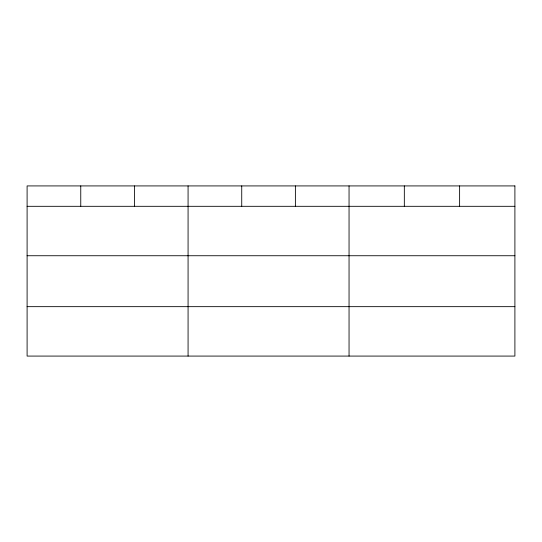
<?xml version="1.0" encoding="UTF-8"?>
<svg xmlns="http://www.w3.org/2000/svg" width="542" height="542" viewBox="0 0 542 542"><rect width="100%" height="100%" fill="white"/><g stroke="black" fill="none" stroke-linecap="round" stroke-linejoin="round"><path stroke-width="0.81" d="M27.1 206.312L514.9 206.312M27.1 255.736L514.9 255.736M27.1 306.657L514.9 306.657M459.616 185.92L459.616 206.312M404.332 185.92L404.332 206.312M349.048 185.92L349.048 356.08M295.39 185.92L295.39 206.312M241.732 185.92L241.732 206.312M188.074 185.92L188.074 356.08M134.416 185.92L134.416 206.312M80.758 185.92L80.758 206.312M514.9 185.92L27.1 185.92L27.1 356.08L514.9 356.08L514.9 185.92"/></g></svg>
